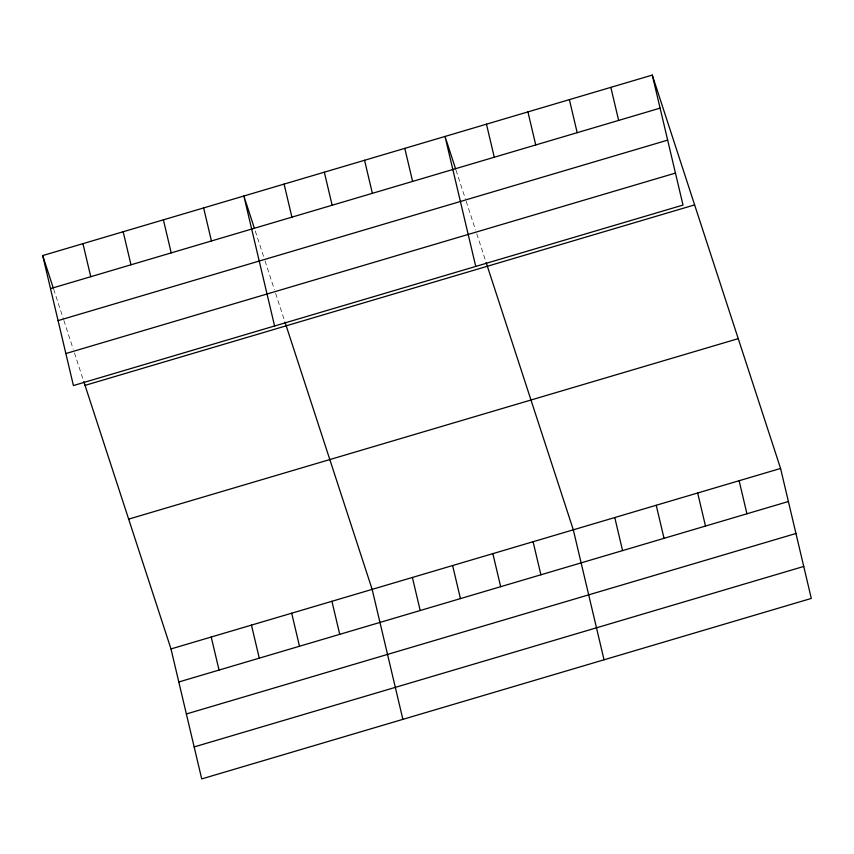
<?xml version="1.0" encoding="UTF-8"?>
<svg xmlns="http://www.w3.org/2000/svg" width="854" height="854" viewBox="0 0 854 854"><rect width="100%" height="100%" fill="white"/><g stroke="black" fill="none" stroke-linecap="round" stroke-linejoin="round"><path stroke-width="0.64" stroke-dasharray="4.27 3.2" d="M456.015 170.149L465.377 198.865M466.188 201.352L475.55 230.068M476.778 233.804L485.734 261.271M255.261 230.954L264.623 259.669M265.028 260.918L274.39 289.623M275.618 293.37L284.574 320.826M53.695 289.271L63.463 319.225M63.869 320.474L73.23 349.179M74.447 352.926L83.404 380.382"/><path stroke-width="1.28" d="M652.285 75.088L683.008 205.067L73.423 385.549L42.7 255.57L652.285 75.088L780.577 468.451L811.3 598.43L201.715 778.912L170.992 648.933L83.82 381.631M50.514 288.62L660.099 108.138M58.072 320.602L667.657 140.131M65.865 353.556L675.45 173.084M85.037 385.378L694.622 204.896M128.655 519.125L738.24 338.643M170.992 648.933L780.577 468.451M178.806 681.983L788.391 501.511M186.364 713.976L795.949 533.494M194.157 746.93L803.742 566.448M455.609 168.9L445.019 136.448L475.753 266.427M486.139 262.52L573.312 529.822L604.045 659.8M254.449 228.466L243.86 196.004L274.593 325.982M284.98 322.075L372.152 589.377L402.885 719.356M42.7 255.57L53.279 288.022M739.126 480.727L746.94 513.777M610.834 87.364L618.648 120.414M697.675 493.004L705.489 526.053M569.383 99.63L577.187 132.69M656.224 505.269L664.028 538.319M527.932 111.906L535.736 144.956M614.773 517.545L622.577 550.595M486.47 124.182L494.285 157.232M533.088 541.724L540.902 574.785M404.796 148.361L412.61 181.411M492.854 553.638L500.668 586.687M364.562 160.274L372.376 193.324M452.62 565.551L460.434 598.601M324.328 172.188L332.142 205.238M412.386 577.464L420.2 610.514M284.094 184.101L291.908 217.151M331.918 601.291L339.732 634.341M203.626 207.917L211.44 240.977M291.694 613.193L299.498 646.254M163.402 219.83L171.206 252.88M251.46 625.107L259.274 658.167M123.168 231.744L130.982 264.793M211.226 637.02L219.04 670.07M82.934 243.657L90.748 276.707"/></g></svg>
